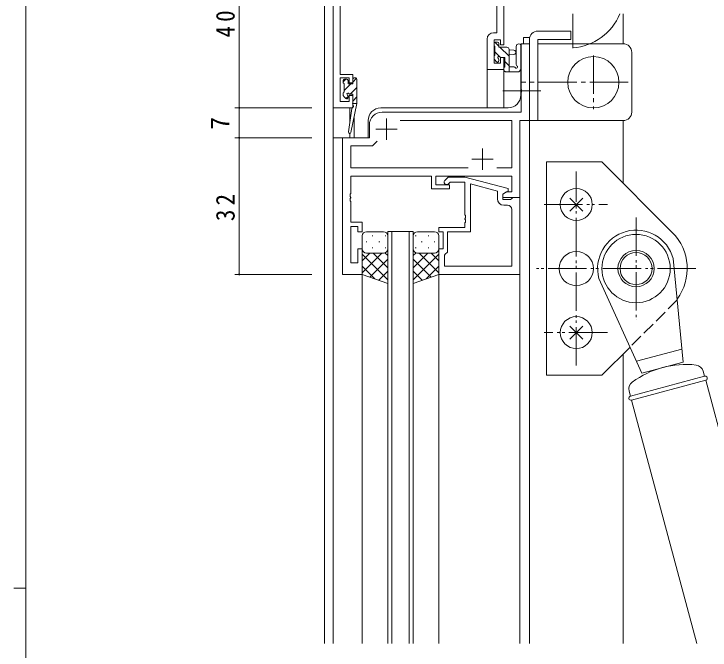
# Model space of a CAD drawing. Units: millimetres on the paper. Extents: x -420 to 373, y -297 to 267.
# Drawn here: x -420.5 to -257.4, y -12.6 to 136.4 of the extents above; entities that cross this region are included whole.
import ezdxf
from ezdxf.enums import TextEntityAlignment as Align

# ---------------------------------------------------------------- set-up
doc = ezdxf.new("R2010")
doc.units = ezdxf.units.MM
for name, pattern in [('CHAIN2', [12, 9, -1, 1, -1]), ('DASHED3', [4, 3, -1]), ('DOUBLE_CHAIN2', [12.8, 9, -1, 0.6, -0.6, 0.6, -1])]:
    doc.linetypes.add(name, pattern=pattern)
for name, color, linetype, lineweight in [('0-1_YKK_ZWAK', 7, 'Continuous', 9), ('0-3_YKK_11', 7, 'Continuous', 9), ('0-4_YKK_12', 2, 'Continuous', 9), ('0-5_YKK_13', 4, 'Continuous', 9), ('0-6_YKK_D', 6, 'Continuous', 9)]:
    doc.layers.add(name, color=color, linetype=linetype, lineweight=lineweight)
doc.styles.add('ＭＳ ゴシック', font='')
doc.styles.get('ＭＳ ゴシック').set_extended_font_data('MS Gothic')

msp = doc.modelspace()

# ---------------------------------------------------------------- linework, layer by layer
at = {"layer": '0-1_YKK_ZWAK'}
for p, q in [((-417.7, -260.575), (-417.7, 264.425)), ((-420.5, 1.925), (-417.7, 1.925))]:
    msp.add_line(p, q, dxfattribs=at)
at = {"layer": '0-3_YKK_11'}
for p, q in [((-307.33, 159.425), (-307.33, 132.025)), ((-345.7, 155.225), (-345.7, 114.425)), ((-344.07, 122.225), (-344.07, 153.595)), ((-305.7, 129.225), (-305.7, 154.425)), ((-309.6, 130.525), (-309.6, 123.425)), ((-307.33, 132.025), (-308.1, 132.025)), ((-307.97, 130.395), (-306.5, 130.395)), ((-307.97, 124.925), (-307.97, 130.395)), ((-306.5, 130.395), (-306.5, 129.225)), ((-306.5, 129.225), (-305.7, 129.225)), ((-301.63, 129.425), (-301.63, 118.883)), ((-299.7, 129.425), (-301.63, 129.425)), ((-299.7, 111.425), (-299.7, 129.425)), ((-306.5, 126.225), (-306.5, 124.925)), ((-305.7, 126.225), (-306.5, 126.225)), ((-305.7, 123.425), (-305.7, 126.225)), ((-306.5, 124.925), (-307.97, 124.925)), ((-309.6, 123.425), (-305.7, 123.425)), ((-341.1, 122.225), (-344.07, 122.225)), ((-344.07, 121.425), (-341.9, 121.425)), ((-344.07, 115.925), (-344.07, 121.425)), ((-341.9, 121.425), (-341.9, 120.325)), ((-341.1, 120.325), (-341.1, 122.225)), ((-341.9, 120.325), (-341.1, 120.325)), ((-301.63, 118.883), (-301.51, 118.7)), ((-301.51, 118.15), (-301.63, 117.966)), ((-301.63, 117.966), (-301.63, 113.425)), ((-301.51, 118.7), (-301.51, 118.15)), ((-341.9, 115.925), (-344.07, 115.925)), ((-341.9, 117.325), (-341.9, 115.925)), ((-341.1, 117.325), (-341.9, 117.325)), ((-341.1, 114.425), (-341.1, 117.325)), ((-345.7, 114.425), (-341.1, 114.425)), ((-301.63, 113.425), (-334.2, 113.425)), ((-333.2, 111.925), (-333.2, 106.925)), ((-303.83, 111.495), (-329.96, 111.495)), ((-303.83, 100.355), (-303.83, 111.495)), ((-301.9, 111.425), (-299.7, 111.425)), ((-301.9, 93.425), (-301.9, 111.425)), ((-337.2, 110.425), (-337.2, 107.425)), ((-335.7, 109.425), (-330.7, 109.425)), ((-343.5, 107.425), (-343.5, 75.425)), ((-337.2, 107.425), (-343.5, 107.425)), ((-335.341, 106.653), (-336.5, 105.495)), ((-335.341, 106.653), (-336.5, 105.495)), ((-341.57, 105.495), (-341.57, 100.355)), ((-336.5, 105.495), (-341.57, 105.495)), ((-310.7, 104.925), (-310.7, 99.925)), ((-313.2, 102.425), (-308.2, 102.425)), ((-341.57, 100.355), (-314.05, 100.355)), ((-307.35, 100.355), (-303.83, 100.355)), ((-341.57, 98.425), (-322.6, 98.425)), ((-341.57, 94.383), (-341.57, 98.425)), ((-322.6, 98.425), (-322.6, 95.425)), ((-321.6, 98.425), (-303.83, 98.425)), ((-321.6, 96.425), (-321.6, 98.425)), ((-318.749, 98.225), (-319.524, 97.449)), ((-314.803, 98.225), (-318.749, 98.225)), ((-304.7, 95.518), (-314.803, 98.225)), ((-303.83, 98.425), (-303.83, 94.725)), ((-318.4, 96.425), (-321.6, 96.425)), ((-318.676, 96.6), (-318.251, 97.025)), ((-318.4, 95.425), (-318.4, 96.425)), ((-318.251, 97.025), (-314.8, 97.025)), ((-314.8, 97.025), (-314.8, 89.383)), ((-313.5, 96.633), (-307.2, 94.945)), ((-313.5, 85.425), (-313.5, 96.633)), ((-322.6, 95.425), (-318.4, 95.425)), ((-307.2, 94.945), (-307.2, 93.125)), ((-305.9, 94.225), (-304.7, 94.917)), ((-305.034, 94.725), (-305.9, 94.225)), ((-303.83, 94.725), (-305.034, 94.725)), ((-304.7, 94.917), (-304.7, 95.518)), ((-341.69, 94.2), (-341.57, 94.383)), ((-341.69, 93.65), (-341.69, 94.2)), ((-341.57, 93.466), (-341.69, 93.65)), ((-341.69, 93.2), (-341.57, 93.383)), ((-341.69, 92.65), (-341.69, 93.2)), ((-341.57, 93.383), (-341.57, 93.466)), ((-305.9, 94.225), (-305.9, 93.425)), ((-305.9, 92.925), (-305.9, 94.225)), ((-305.9, 93.425), (-301.9, 93.425)), ((-303.9, 93.125), (-304.1, 92.925)), ((-303.6, 93.425), (-303.9, 93.125)), ((-301.9, 93.425), (-303.6, 93.425)), ((-301.9, 75.425), (-301.9, 93.425)), ((-341.57, 92.466), (-341.69, 92.65)), ((-341.57, 87.625), (-341.57, 92.466)), ((-304.1, 92.925), (-305.9, 92.925)), ((-305.7, 91.625), (-304.83, 91.625)), ((-303.83, 90.625), (-303.83, 77.355)), ((-314.8, 89.383), (-314.68, 89.2)), ((-314.68, 88.65), (-314.8, 88.466)), ((-314.8, 88.466), (-314.8, 88.383)), ((-314.8, 88.383), (-314.68, 88.2)), ((-314.68, 89.2), (-314.68, 88.65)), ((-314.68, 88.2), (-314.68, 87.65)), ((-338.9, 87.625), (-341.57, 87.625)), ((-341.57, 86.625), (-339.9, 86.625)), ((-341.57, 78.125), (-341.57, 86.625)), ((-339.9, 86.625), (-339.9, 85.425)), ((-338.9, 85.425), (-338.9, 87.625)), ((-314.68, 87.65), (-314.8, 87.466)), ((-314.8, 87.466), (-314.8, 86.425)), ((-339.9, 85.425), (-338.9, 85.425)), ((-320.9, 86.425), (-320.9, 85.425)), ((-314.8, 86.425), (-320.9, 86.425)), ((-320.9, 85.425), (-319.9, 85.425)), ((-319.9, 85.425), (-319.9, 81.425)), ((-318.9, 85.425), (-313.5, 85.425)), ((-318.9, 80.625), (-318.9, 85.425)), ((-339.9, 81.425), (-339.9, 78.125)), ((-338.9, 81.425), (-339.9, 81.425)), ((-338.9, 75.425), (-338.9, 81.425)), ((-320.9, 81.425), (-320.9, 75.425)), ((-319.9, 81.425), (-320.9, 81.425)), ((-319.6, 79.925), (-319.4, 80.125)), ((-319.4, 80.125), (-318.9, 80.625)), ((-319.6, 77.355), (-319.6, 79.925)), ((-339.9, 78.125), (-341.57, 78.125)), ((-303.83, 77.355), (-319.6, 77.355)), ((-303.83, 77.355), (-319.6, 77.355)), ((-343.5, 75.425), (-338.9, 75.425)), ((-320.9, 75.425), (-301.9, 75.425))]:
    msp.add_line(p, q, dxfattribs=at)
for centre, radius, start, end in [((-308.1, 130.525), 1.5, 90, 179.99998), ((-334.2, 110.425), 3, 90, 179.99998), ((-319.1, 97.025), 0.6, 134.99998, 315), ((-305.7, 93.125), 1.5, 180, 269.99998), ((-304.83, 90.625), 1, 0, 89.99998)]:
    msp.add_arc(centre, radius, start, end, dxfattribs=at)
at = {"layer": '0-4_YKK_12'}
for p, q in [((-347.7, 184.425), (-347.7, -11.075)), ((-277.7, 136.425), (-277.7, 129.425)), ((-301.7, 117.425), (-301.7, 129.425)), ((-299.7, 129.425), (-301.7, 129.425)), ((-299.7, 129.425), (-299.7, -11.075)), ((-309.6, 123.425), (-309.6, 114.425)), ((-305.7, 123.425), (-309.6, 123.425)), ((-305.7, 123.425), (-305.7, 114.425)), ((-345.7, 114.725), (-345.699, 107.425)), ((-341.8, 114.425), (-345.7, 114.424)), ((-341.8, 114.425), (-341.8, 110.768)), ((-334.499, 114.425), (-304.7, 114.425)), ((-277.7, 111.425), (-277.7, 96.747)), ((-341.8, 108.427), (-341.8, 107.425)), ((-345.7, -11.075), (-345.699, 107.425)), ((-343.499, 75.425), (-343.499, 107.425)), ((-332.9, 85.426), (-326.9, 85.426)), ((-332.9, -11.075), (-332.9, 85.426)), ((-331.9, 85.426), (-331.9, -11.075)), ((-327.9, -11.075), (-327.9, 85.426)), ((-326.9, 85.426), (-326.9, -11.075)), ((-338.9, 75.425), (-343.499, 75.425)), ((-338.9, 75.425), (-343.499, 75.425)), ((-338.9, -11.075), (-338.9, 75.425)), ((-320.9, 75.725), (-320.9, -11.075)), ((-308.9, 75.425), (-301.9, 75.425)), ((-301.9, 75.425), (-301.9, -11.075)), ((-277.7, 56.806), (-277.7, -11.075))]:
    msp.add_line(p, q, dxfattribs=at)
at = {"layer": '0-4_YKK_12', "linetype": 'CHAIN2'}
msp.add_line((-297.035, 118.425), (-305.921, 118.425), dxfattribs=at)
at = {"layer": '0-4_YKK_12'}
msp.add_lwpolyline([(-337.499, 111.425), (-337.499, 107.425), (-345.699, 107.425)], dxfattribs=at)
for centre, start, end in [((-304.7, 117.425), 270, 0), ((-334.499, 111.425), 90, 180)]:
    msp.add_arc(centre, 3, start, end, dxfattribs=at)
at = {"layer": '0-5_YKK_13'}
for p, q in [((-289.5, 136.425), (-289.5, 128.425)), ((-290, 132.425), (-297.7, 132.425)), ((-290, 130.425), (-290, 132.425)), ((-301.08, 130.925), (-299.637, 130.925)), ((-301.08, 129.425), (-301.08, 130.925)), ((-307.97, 129.525), (-307.97, 129.025)), ((-307.775, 129.806), (-306.87, 128.901)), ((-307.17, 129.825), (-307.67, 129.825)), ((-306.87, 128.625), (-306.87, 129.525)), ((-301.08, 129.425), (-299.7, 129.425)), ((-299.7, 130.425), (-299.7, 111.425)), ((-299.7, 128.925), (-299.7, 114.025)), ((-297.7, 130.425), (-290, 130.425)), ((-297.7, 129.425), (-297.7, 130.425)), ((-277.7, 129.425), (-297.7, 129.425)), ((-297.7, 111.425), (-297.7, 129.425)), ((-307.77, 128.825), (-307.77, 126.725)), ((-307.77, 127.556), (-306.44, 126.226)), ((-304.97, 128.625), (-306.87, 128.625)), ((-306.594, 128.625), (-304.47, 126.501)), ((-304.47, 122.825), (-304.47, 128.125)), ((-304.47, 128.025), (-303.326, 127.923)), ((-302.8, 124.561), (-302.8, 128.808)), ((-301.6, 123.63), (-301.6, 128.808)), ((-275.7, 113.425), (-275.7, 127.425)), ((-307.97, 126.525), (-307.97, 125.925)), ((-307.882, 125.713), (-307.382, 125.213)), ((-306.87, 125.425), (-306.87, 125.764)), ((-306.409, 126.225), (-305.47, 126.225)), ((-305.47, 126.225), (-305.47, 123.925)), ((-304.47, 126.825), (-303.326, 126.927)), ((-305.47, 125.256), (-304.47, 124.256)), ((-303.29, 124.025), (-304.47, 124.025)), ((-305.67, 123.725), (-305.67, 123.125)), ((-305.67, 123.211), (-305.284, 122.825)), ((-305.37, 122.825), (-302.407, 122.825)), ((-301.668, 123.44), (-302.02, 123.008)), ((-342.682, 121.125), (-343.3, 120.507)), ((-343.3, 120.825), (-343.3, 120.325)), ((-342.5, 121.125), (-343, 121.125)), ((-342.2, 120.025), (-342.2, 120.825)), ((-340.207, 121.355), (-341.1, 120.462)), ((-341.1, 121.125), (-341.1, 120.025)), ((-340.4, 121.425), (-340.8, 121.425)), ((-340.1, 121.125), (-340.1, 115.427)), ((-343.1, 120.125), (-343.1, 118.125)), ((-341.537, 120.025), (-343.1, 118.462)), ((-341.1, 120.025), (-342.2, 120.025)), ((-340.1, 119.217), (-341.692, 117.625)), ((-343.3, 117.925), (-343.3, 117.325)), ((-341.739, 117.625), (-341.1, 117.625)), ((-341.1, 117.625), (-341.1, 115.427)), ((-343.212, 117.113), (-342.712, 116.613)), ((-342.2, 117.117), (-342.708, 116.609)), ((-342.2, 116.825), (-342.2, 117.164)), ((-340.1, 116.972), (-341.1, 115.972)), ((-341.273, 114.313), (-342.097, 108.771)), ((-340.1, 115.427), (-341.506, 108.666)), ((-341.1, 115.427), (-341.114, 115.34)), ((-340.1, 115.427), (-341.1, 115.427)), ((-340.8, 112.061), (-340.8, 107.425)), ((-299.7, 111.425), (-277.7, 111.425)), ((-295.7, 101.777), (-295.7, 51.777)), ((-282.729, 101.777), (-295.7, 101.777)), ((-266.215, 85.262), (-282.729, 101.777)), ((-290.22, 93.297), (-287.18, 90.256)), ((-290.22, 90.256), (-287.18, 93.297)), ((-333.9, 85.425), (-337.9, 85.425)), ((-325.9, 85.425), (-321.9, 85.425)), ((-338.9, 84.425), (-338.9, 81.425)), ((-336.565, 84.476), (-336.365, 84.476)), ((-333.535, 84.476), (-333.335, 84.476)), ((-332.9, 81.425), (-332.9, 84.425)), ((-326.9, 81.425), (-326.9, 84.425)), ((-326.265, 84.476), (-326.465, 84.476)), ((-323.235, 84.476), (-323.435, 84.476)), ((-320.9, 84.425), (-320.9, 81.425)), ((-337.98, 83.061), (-337.78, 83.061)), ((-336.565, 81.646), (-336.365, 81.646)), ((-334.95, 83.061), (-334.75, 83.061)), ((-333.535, 81.646), (-333.335, 81.646)), ((-326.265, 81.646), (-326.465, 81.646)), ((-324.85, 83.061), (-325.05, 83.061)), ((-323.235, 81.646), (-323.435, 81.646)), ((-321.82, 83.061), (-322.02, 83.061)), ((-338.9, 75.425), (-338.9, 81.425)), ((-337.108, 80.425), (-338.9, 78.633)), ((-334.28, 80.425), (-338.9, 75.805)), ((-338.9, 80.156), (-332.9, 74.156)), ((-337.9, 80.425), (-334.3, 80.425)), ((-337.5, 80.425), (-333.9, 80.425)), ((-336.34, 80.425), (-332.9, 76.985)), ((-333.568, 80.481), (-332.9, 79.813)), ((-332.9, 73.282), (-332.9, 81.425)), ((-326.9, 81.425), (-326.9, 73.282)), ((-326.232, 80.481), (-326.9, 79.813)), ((-323.46, 80.425), (-326.9, 76.985)), ((-320.9, 80.156), (-326.9, 74.156)), ((-322.3, 80.425), (-325.9, 80.425)), ((-325.52, 80.425), (-320.9, 75.804)), ((-321.9, 80.425), (-325.5, 80.425)), ((-322.692, 80.425), (-320.9, 78.633)), ((-320.9, 75.425), (-320.9, 81.425)), ((-332.9, 78.976), (-337.096, 74.78)), ((-326.9, 78.976), (-322.704, 74.78)), ((-266.007, 79.106), (-263.659, 54.888)), ((-338.9, 77.328), (-335.939, 74.367)), ((-320.9, 77.328), (-323.861, 74.367)), ((-332.9, 73.282), (-338.9, 75.425)), ((-332.9, 76.148), (-335.012, 74.036)), ((-326.9, 76.148), (-324.788, 74.036)), ((-326.9, 73.282), (-320.9, 75.425)), ((-283.393, 74.447), (-273.318, 52.3)), ((-287.18, 60.256), (-290.22, 63.297)), ((-287.18, 63.297), (-290.22, 60.256)), ((-276.097, 58.409), (-282.729, 51.777)), ((-263.952, 57.916), (-274.577, 55.069)), ((-263.659, 54.888), (-273.318, 52.3)), ((-258.936, 52.719), (-258.63, 51.577)), ((-295.7, 51.777), (-282.729, 51.777)), ((-258.63, 51.577), (-276.017, 46.918)), ((-258.372, 50.611), (-275.758, 45.952)), ((-258.372, 50.611), (-241.843, -11.075)), ((-276.323, 48.06), (-276.017, 46.918)), ((-275.758, 45.952), (-260.478, -11.075))]:
    msp.add_line(p, q, dxfattribs=at)
at = {"layer": '0-5_YKK_13', "linetype": 'CHAIN2'}
for p, q in [((-284.7, 126.725), (-284.7, 114.125)), ((-276.54, 120.425), (-301.749, 120.425))]:
    msp.add_line(p, q, dxfattribs=at)
at = {"layer": '0-5_YKK_13', "linetype": 'DOUBLE_CHAIN2'}
for p, q in [((-288.7, 54.047), (-288.7, 99.507)), ((-296.244, 91.777), (-281.418, 91.777)), ((-274.7, 88.777), (-274.7, 64.777)), ((-260.7, 76.777), (-298.054, 76.777)), ((-281.418, 61.777), (-296.244, 61.777))]:
    msp.add_line(p, q, dxfattribs=at)
at = {"layer": '0-5_YKK_13', "linetype": 'DASHED3'}
msp.add_line((-265.069, 69.437), (-276.097, 58.409), dxfattribs=at)
at = {"layer": '0-5_YKK_13'}
for centre, radius in [((-284.7, 120.425), 6), ((-288.7, 91.777), 3.75), ((-274.7, 76.777), 8), ((-288.7, 76.777), 4), ((-274.7, 76.777), 4.25), ((-274.7, 76.777), 3.75), ((-288.7, 61.777), 3.75)]:
    msp.add_circle(centre, radius, dxfattribs=at)
for centre, radius, start, end in [((-290.5, 141.425), 13, 274.41171, 337.38013), ((-297.7, 130.425), 2, 90, 180), ((-307.67, 129.525), 0.3, 90, 180), ((-307.77, 129.025), 0.2, 180, 270), ((-307.17, 129.525), 0.3, 0, 90), ((-302.2, 128.808), 0.6, 359.99998, 179.99998), ((-277.7, 127.425), 2, 0, 90), ((-304.97, 128.125), 0.5, 0, 90), ((-303.37, 127.425), 0.5, 275.09206, 84.90793), ((-307.77, 126.525), 0.2, 90, 180), ((-307.67, 125.925), 0.3, 180, 224.99998), ((-306.87, 126.225), 0.25, 33.05573, 236.94426), ((-307.17, 125.764), 0.3, 0, 56.94426), ((-306.409, 126.525), 0.3, 213.05573, 270), ((-307.17, 125.425), 0.3, 225, 0), ((-303.29, 123.725), 0.3, 30, 90), ((-302.77, 124.025), 0.3, 210, 63.2563), ((-302.5, 124.561), 0.3, 179.99998, 243.2563), ((-305.47, 123.725), 0.2, 90, 180), ((-305.37, 123.125), 0.3, 180, 270), ((-302.407, 123.325), 0.5, 270, 320.76546), ((-301.9, 123.63), 0.3, 320.76546, 359.99998), ((-343, 120.825), 0.3, 90, 180), ((-342.5, 120.825), 0.3, 0, 90), ((-340.8, 121.125), 0.3, 90, 180), ((-340.4, 121.125), 0.3, 0, 90), ((-343.1, 120.325), 0.2, 180, 270), ((-343.1, 117.925), 0.2, 90, 180), ((-342.2, 117.625), 0.25, 33.05573, 236.94426), ((-341.739, 117.925), 0.3, 213.05573, 270), ((-343, 117.325), 0.3, 180, 225), ((-342.5, 116.825), 0.3, 225, 0), ((-342.5, 117.164), 0.3, 0, 56.94426), ((-340.977, 114.269), 0.3, 111.55064, 171.55064), ((-340.818, 115.292), 0.3, 170.80246, 230.80246), ((-341.197, 114.827), 0.3, 291.55064, 50.80246), ((-277.7, 113.425), 2, 270, 0), ((-341.8, 108.727), 0.3, 171.55064, 348.25018), ((-337.9, 84.425), 1, 90, 180), ((-333.9, 84.425), 1, 0, 90), ((-325.9, 84.425), 1, 90, 180), ((-321.9, 84.425), 1, 0, 90), ((-274.7, 76.777), 9, 14.99998, 194.99998), ((-274.7, 76.777), 12, 323.25166, 44.99998), ((-337.9, 81.425), 1, 180, 270), ((-337.9, 81.425), 1, 180, 270), ((-333.9, 81.425), 1, 270, 0), ((-333.9, 81.425), 1, 270, 0), ((-325.9, 81.425), 1, 180, 270), ((-325.9, 81.425), 1, 180, 270), ((-321.9, 81.425), 1, 270, 0), ((-321.9, 81.425), 1, 270, 0), ((-262.988, 33.068), 21.25, 83.6763, 126.32368), ((-260.868, 52.201), 2, 15, 83.6763), ((-258.501, 51.094), 0.5, 284.99998, 105), ((-274.391, 48.578), 2, 126.32368, 194.99998), ((-275.888, 46.435), 0.5, 105, 284.99998)]:
    msp.add_arc(centre, radius, start, end, dxfattribs=at)
at = {"layer": '0-6_YKK_D'}
for p, q in [((-367.7, 154.425), (-367.7, 114.425)), ((-350.7, 114.425), (-368.7, 114.425)), ((-350.7, 114.425), (-368.7, 114.425)), ((-367.7, 114.425), (-367.7, 107.425)), ((-350.7, 107.425), (-368.7, 107.425)), ((-350.7, 107.425), (-368.7, 107.425)), ((-367.7, 107.425), (-367.7, 75.425)), ((-350.7, 75.425), (-368.7, 75.425))]:
    msp.add_line(p, q, dxfattribs=at)
for centre, start, end in [((-367.7, 114.425), 90, 270), ((-367.7, 114.425), 90, 270), ((-367.7, 114.425), 270, 90), ((-367.7, 114.425), 270, 90), ((-367.7, 107.425), 90, 270), ((-367.7, 107.425), 90, 270), ((-367.7, 107.425), 270, 90), ((-367.7, 107.425), 270, 90), ((-367.7, 75.425), 90, 270), ((-367.7, 75.425), 270, 90)]:
    msp.add_arc(centre, 0.106, start, end, dxfattribs=at)

# ---------------------------------------------------------------- texts
at = {"layer": '0-6_YKK_D', "color": 3, "style": 'ＭＳ ゴシック'}
msp.add_text('7', height=4.399, rotation=90, dxfattribs=at).set_placement((-368.7, 109.325), align=Align.BOTTOM_LEFT)
at = {"layer": '0-6_YKK_D', "color": 3, "char_height": 4.399, "attachment_point": 7, "rotation": 90, "style": 'ＭＳ ゴシック'}
for s, insert in [('\\T1.36;\\W0.9;40', (-368.7, 130.905)), ('\\T1.36;\\W0.9;32', (-368.7, 87.905))]:
    msp.add_mtext(s, dxfattribs=dict(at, insert=insert))

doc.saveas('drawing.dxf')
